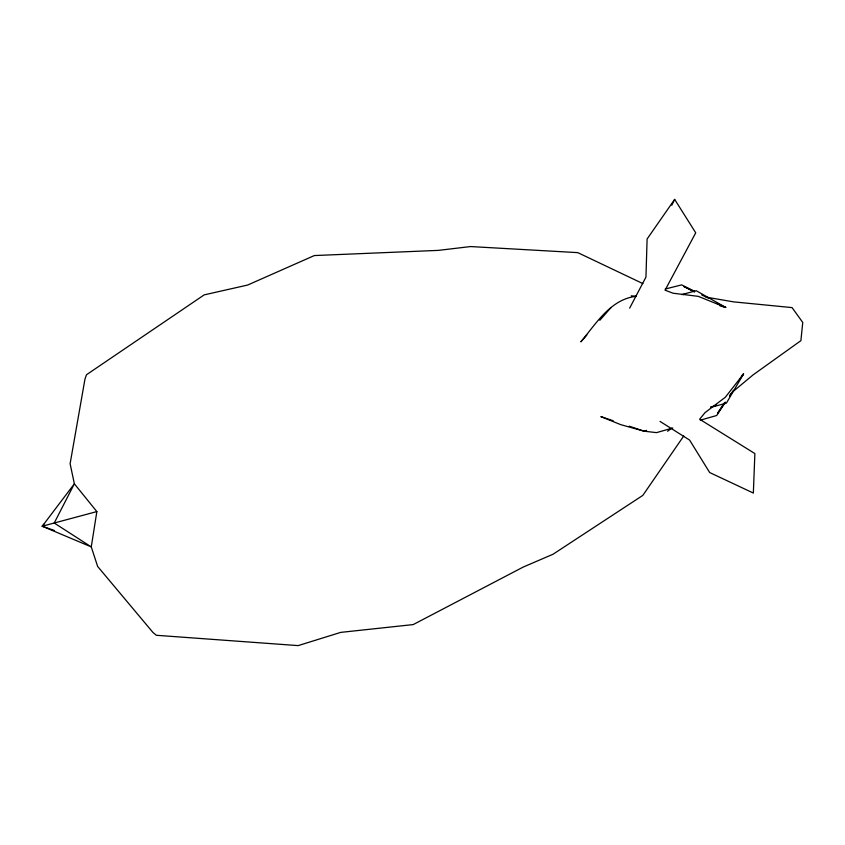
<?xml version="1.0" encoding="UTF-8"?>
<svg xmlns="http://www.w3.org/2000/svg" width="845" height="845" viewBox="0 0 845 845"><rect width="100%" height="100%" fill="white"/><g stroke="black" fill="none" stroke-linecap="round" stroke-linejoin="round"><path stroke-width="1.27" d="M642.887 283.603L577.79 252.634L470.602 246.56L438.428 250.373L314.34 255.56L247.638 285.05L204.184 294.873L86.517 374.726L84.996 378.919L70.114 463.704L74.36 483.805L96.848 511.595L91.271 546.905L97.64 566.435L152.913 632.419L156.336 635.282L298.169 645.612L340.704 632.387L413.216 624.582L523.277 567.027L553.042 554.236L642.834 495.381L683.721 436.02M671.807 205.219L674.659 199.388L695.731 232.819L665.068 290.184L673.043 293.215L698.319 296.363L725.749 307.464L696.238 290.722L681.809 294.599M629.652 308.129L645.95 277.128L647.101 239.008L674.659 199.388M741.868 375.687L743.558 373.923L726.373 403.171L710.666 407.374M724.228 402.98L717.87 412.888L725.306 402.125M725.242 402.484L716.676 415.508L700.378 420.145M729.531 395.967L730.957 393.791M729.763 395.671L733.481 390.295M739.903 379.088L743.558 373.923L725.348 397.245L705.036 412.613L699.639 419.226L754.881 453.575L753.349 493.057L709.673 472.535L689.615 440.087L660.008 421.391M54.502 530.544L42.25 526.224L74.36 483.805L54.228 523.013L91.271 546.905L42.25 526.224L43.951 524.238M586.874 334.99L580.842 341.834C596.063 323.741 610.555 299.077 636.296 296.299M599.802 320.308L611.009 307.58M732.647 391.9L753.17 374.821L800.902 340.651L802.75 322.441L792.05 307.601L733.618 301.876L706.061 297.134M667.571 431.246L671.701 428.257M646.562 430.348L644.122 431.193L620.716 424.644L600.869 416.606L613.227 420.778M710.518 407.153L716.771 405.273M672.8 427.992L656.502 432.629L644.122 431.193L629.293 426.186M42.25 526.224L96.848 511.595M665.247 289.022L681.672 284.881L694.453 291.303M683.066 294.599L685.601 294.007M631.278 295.813L636.359 296.331M719.887 305.774L725.749 307.464L716.549 303.228M694.653 291.599L684.017 286.561L694.484 291.958M701.751 294.958L708.839 298.327"/></g></svg>
